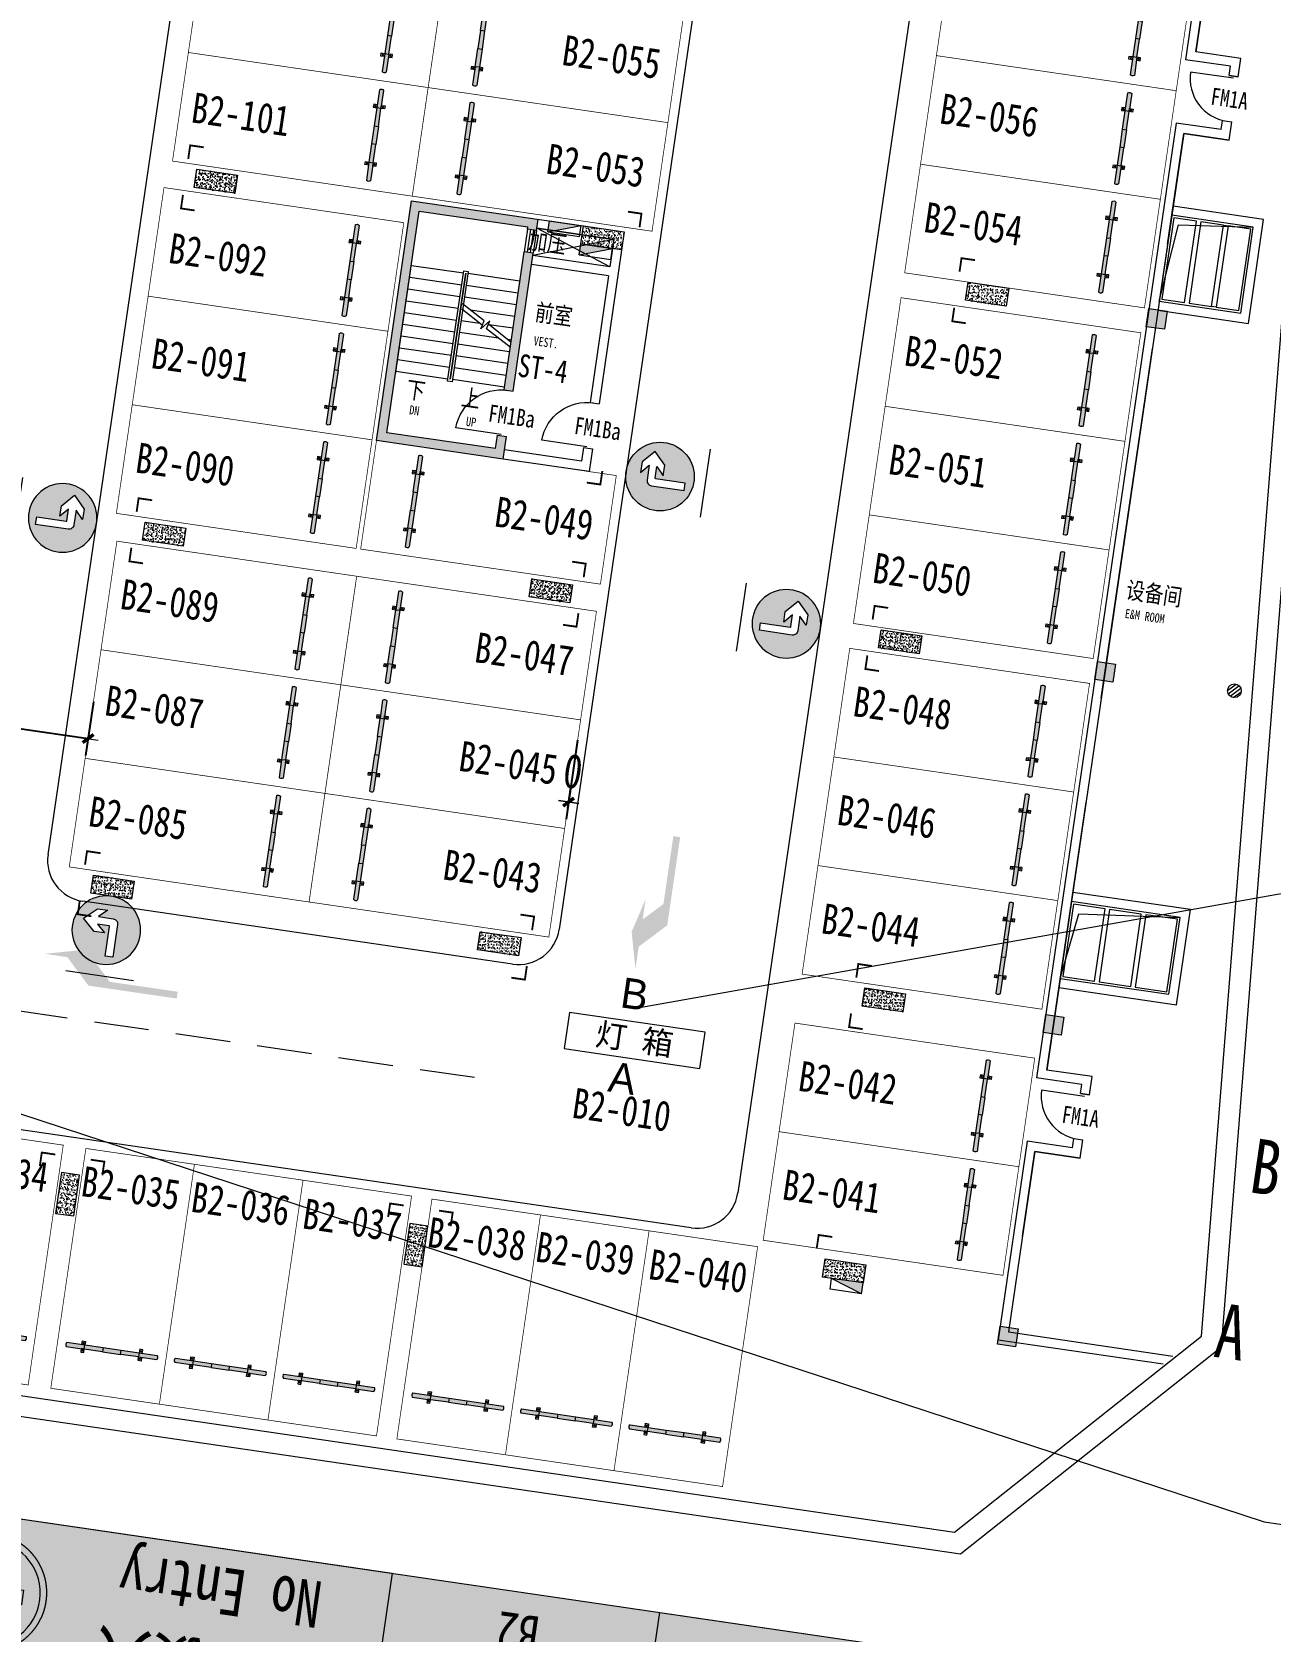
# Model space of a CAD drawing. Header units: inches. Extents: x -414268 to 632271, y -366004 to 318730.
# Drawn here: x 375062 to 402142, y 73429 to 108398 of the extents above; entities that cross this region are included whole.
import ezdxf
from ezdxf.enums import TextEntityAlignment as Align

# ---------------------------------------------------------------- set-up
doc = ezdxf.new("R2010")
doc.units = ezdxf.units.IN
doc.header["$LTSCALE"] = 1200
doc.header["$MEASUREMENT"] = 0
doc.linetypes.add('DASHED', pattern=[19.05, 12.7, -6.35])
doc.linetypes.add('DASHEDX2', pattern=[1.5, 1, -0.5])
doc.layers.get('0').update_dxf_attribs({"linetype": 'CONTINUOUS', "lineweight": 0})
doc.layers.get('DEFPOINTS').update_dxf_attribs({"linetype": 'CONTINUOUS', "lineweight": 0})
for name, color, linetype, lineweight in [('0--PAI--', 7, 'CONTINUOUS', 0), ('0--PAI--BLUE', 5, 'CONTINUOUS', 0), ('0--PAI--RED', 1, 'CONTINUOUS', 0), ('0--尺寸', 3, 'CONTINUOUS', 0), ('0--挡车架', 7, 'CONTINUOUS', 0), ('0--灯箱字(黄底黑字)', 7, 'CONTINUOUS', 0), ('0--灯箱编号', 3, 'CONTINUOUS', 0), ('0--立面标', 7, 'CONTINUOUS', 0), ('0--路缘线', 1, 'CONTINUOUS', 0), ('0--转弯箭头', 7, 'CONTINUOUS', 0), ('0－－车位', 4, 'CONTINUOUS', 0), ('0－－车位号码', 7, 'CONTINUOUS', 0), ('7', 7, 'CONTINUOUS', 0), ('COL-GRID-UG-1_8A_200701111', 7, 'CONTINUOUS', 0), ('COL-GRID-UG-1_8A_200701112', 7, 'CONTINUOUS', 0), ('COL-GRID-UG-1_8A_200701113', 7, 'CONTINUOUS', 0), ('COLUMN', 7, 'CONTINUOUS', 0), ('EN-TEXT', 7, 'CONTINUOUS', 0), ('HATCH', 7, 'CONTINUOUS', 0), ('HY消火栓', 7, 'CONTINUOUS', 0), ('LEE-DL1', 7, 'CONTINUOUS', 0), ('LEE-KT1', 7, 'CONTINUOUS', 0), ('LEE-KT2', 7, 'CONTINUOUS', 0), ('LEE-PUBTEXT', 7, 'CONTINUOUS', 0), ('LTP-UG2$0$A-AREA', 7, 'CONTINUOUS', 0), ('PUB_TEXT', 7, 'CONTINUOUS', 0), ('STAIR', 7, 'CONTINUOUS', 0), ('WALL', 7, 'CONTINUOUS', 0), ('WINDOW', 7, 'CONTINUOUS', 0), ('WINDOW_TEXT', 7, 'CONTINUOUS', 0), ('Z1', 7, 'CONTINUOUS', 0), ('Z1HATCH', 7, 'CONTINUOUS', 0)]:
    doc.layers.add(name, color=color, linetype=linetype, lineweight=lineweight)
doc.styles.add('-宋体', font='', dxfattribs={"width": 0.8})
doc.styles.add('-黑体', font='simhei.ttf', dxfattribs={"width": 0.8})
doc.styles.add('COL-GRID-UG-1_8A_200701112', font='romans.shx', dxfattribs={"width": 0.85})
doc.styles.add('SIMPLEX', font='SIMPLEX.SHX')
doc.styles.add('方正大黑', font='', dxfattribs={"width": 0.8})
doc.styles.get('-宋体').set_extended_font_data('SimSun')
doc.styles.get('方正大黑').set_extended_font_data('FZDaHei-B02S')
doc.dimstyles.new('DIMN150', dxfattribs={"dimscale": 1.5, "dimtxt": 250, "dimasz": 1, "dimexe": 250, "dimexo": 300, "dimgap": 150, "dimtad": 1, "dimdec": 0, "dimzin": 0, "dimdsep": 46, "dimtxsty": 'COL-GRID-UG-1_8A_200701112', "dimblk": '_DIMX', "dimcen": 0.09, "dimdle": 0.375, "dimclrd": 1, "dimclre": 1, "dimclrt": 7, "dimadec": 0, "dimazin": 0, "dimtfac": 1, "dimtdec": 0, "dimtix": 1, "dimtmove": 0, "dimatfit": 3, "dimldrblk": '_DIMX', "dimfxl": 250, "dimtolj": 1, "dimtzin": 0, "dimarcsym": 0})

# ---------------------------------------------------------------- blocks, each defined once
blk = doc.blocks.new('$DDT_AUDIT_GENERATED__1DE2')
at = {"layer": 'COL-GRID-UG-1_8A_200701112'}
h = blk.add_hatch(dxfattribs=at)
h.set_pattern_fill('AR-CONC', color=251, scale=0.02, angle=8.3206, style=0)
h.set_pattern_definition([(50, (-65.09035, -5.26929), (0.14345204, -0.01255043), [0.015, -0.165]), (355, (-65.09035, -5.26929), (-0.02775027, 0.15043843), [0.012, -0.132]), (100.4514, (-65.0784, -5.27034), (0.11570188, 0.1378879), [0.01274804, -0.14022842]), (46.1842, (-65.09035, -5.2293), (0.2134482, -0.0331038), [0.0225, -0.2475]), (96.6356, (-65.07256, -5.23205), (0.18693254, 0.1948236), [0.01912206, -0.2103426]), (351.1842, (-65.09035, -5.2293), (0.1869324, 0.1948237), [0.018, -0.198]), (21, (-65.07035, -5.23929), (0.1193814, -0.08052378), [0.015, -0.165]), (326, (-65.07035, -5.23929), (0.04866307, 0.14503), [0.012, -0.132]), (71.4514, (-65.0604, -5.246), (0.16804453, 0.0645061), [0.01274804, -0.14022842]), (37.5, (-65.09035, -5.26929), (0.00243197, 0.06657877), [0, -0.1304, 0, -0.134, 0, -0.1325]), (7.5, (-65.09035, -5.26929), (0.05261391, 0.07888234), [0, -0.0764, 0, -0.1274, 0, -0.0505]), (327.5, (-65.13495, -5.26929), (0.106764487, -0.004510974), [0, -0.05, 0, -0.156, 0, -0.207]), (317.5, (-65.15495, -5.26929), (0.11663723, 0.020021), [0, -0.065, 0, -0.1036, 0, -0.147])])
h.paths.add_polyline_path([(0.45, -0.2), (-0.45, -0.2), (-0.45, 0.2), (0.45, 0.2)])
at = {"layer": 'COL-GRID-UG-1_8A_200701113'}
blk.add_lwpolyline([(0.45, -0.2), (-0.45, -0.2), (-0.45, 0.2), (0.45, 0.2)], close=True, dxfattribs=at)
blk = doc.blocks.new('HY')
for p, q in [((0, 0), (0.24, 0)), ((0, 0), (0.24, -0.7)), ((0, 0), (0, -0.7)), ((0.24, 0), (0.24, -0.7)), ((0, -0.7), (0.24, -0.7))]:
    blk.add_line(p, q)
blk.add_solid([(0, 0), (0.24, 0), (0.24, -0.7)])
blk = doc.blocks.new('_DBLK')
blk.add_line((-0.45, 0), (-0.45, -0.95))
blk.add_arc((-0.45, 0), 0.95, 270, 0)
at = {"layer": 'WINDOW_TEXT', "style": 'SIMPLEX', "flags": 9}
blk.add_attdef('A', text='', height=1, dxfattribs=at).set_placement((0, 1.5), align=Align.MIDDLE)
blk = doc.blocks.new('M_A2ZXL')
blk.add_line((-0.472, 0), (-0.472, -1))
blk.add_arc((-0.5, 0), 1, 271.6231, 0)
blk = doc.blocks.new('A$C6F4820FC')
at = {"layer": '0--挡车架'}
h = blk.add_hatch(color=256, dxfattribs=at)
h.paths.add_polyline_path([(2018, 79, 0.395204), (2018, 169), (1617, 169), (1617, 79), (1684, 79)])
h.paths.add_polyline_path([(819, 169), (819, 79), (1217, 79), (1217, 169)])
h.paths.add_polyline_path([(418, 79), (418, 169), (351, 169), (18, 169, 0.395204), (18, 79)])
h = blk.add_hatch(color=256, dxfattribs=at)
h.paths.add_polyline_path([(1617, 169), (1684, 169), (1684, 249), (1617, 249)])
h.paths.add_polyline_path([(1639, 209, -1), (1663, 209, -1)], flags=16)
h.paths.add_polyline_path([(1617, 0), (1684, 0), (1684, 79), (1617, 79)])
h.paths.add_polyline_path([(1639, 40, -1), (1663, 40, -1)], flags=16)
h.paths.add_polyline_path([(351, 249), (351, 169), (418, 169), (418, 249)])
h.paths.add_polyline_path([(397, 209, 1), (372, 209, 1)], flags=16)
h.paths.add_polyline_path([(418, 79), (351, 79), (351, 0), (418, 0)])
h.paths.add_polyline_path([(372, 40, -1), (397, 40, -1)], flags=16)
h = blk.add_hatch(color=40, dxfattribs=at)
h.paths.add_polyline_path([(1217, 169), (1217, 79), (1617, 79), (1617, 169)])
h.paths.add_polyline_path([(819, 79), (819, 169), (418, 169), (418, 79)])
for p, q in [((18, 169), (418, 169)), ((18, 79), (418, 79)), ((819, 169), (1217, 169)), ((819, 79), (1217, 79)), ((1617, 169), (2018, 169)), ((1617, 79), (2018, 79))]:
    blk.add_line(p, q, dxfattribs=at)
for points in [[(418, 169), (351, 169), (351, 249), (418, 249)], [(418, 79), (351, 79), (351, 0), (418, 0)], [(1617, 169), (1684, 169), (1684, 249), (1617, 249)], [(1617, 79), (1684, 79), (1684, 0), (1617, 0)]]:
    blk.add_lwpolyline(points, close=True, dxfattribs=at)
at = {"layer": '0--挡车架', "color": 0}
for points in [[(819, 169), (819, 79), (418, 79), (418, 169)], [(1617, 169), (1617, 79), (1217, 79), (1217, 169)]]:
    blk.add_lwpolyline(points, close=True, dxfattribs=at)
at = {"layer": '0--挡车架'}
for centre in [(385, 209), (385, 40), (1651, 209), (1651, 40)]:
    blk.add_circle(centre, 12.1, dxfattribs=at)
for centre, start, end in [((66, 124), 136.8717, 223.1283), ((1970, 124), 316.8717, 43.1283)]:
    blk.add_arc(centre, 65.8, start, end, dxfattribs=at)
blk = doc.blocks.new('A$C001A7B1A')
at = {"layer": '0－－车位', "const_width": 15}
blk.add_lwpolyline([(2407, 5308), (7, 5308), (7, 7), (2407, 7)], close=True, dxfattribs=at)
at = {"layer": '0--挡车架'}
blk.add_blockref('A$C6F4820FC', (190, 883), dxfattribs=at)
blk = doc.blocks.new('_DIMX')
blk.add_line((-150, 0), (150, 0))
at = {"const_width": 50}
blk.add_lwpolyline([(-70, -70), (70, 70)], dxfattribs=at)
blk = doc.blocks.new('*D284')
at = {"layer": '0--尺寸', "color": 0, "lineweight": -2}
for p, q in [((386997, 92909), (386745, 91186)), ((386780, 91425), (386853, 91928)), ((386798, 91557), (386796, 91558)), ((386801, 91557), (386802, 91557))]:
    blk.add_line(p, q, dxfattribs=at)
at = {"layer": 'DEFPOINTS', "color": 0}
for p in [(387062, 93354), (386799, 91557), (386715, 90979)]:
    blk.add_point(p, dxfattribs=at)
at = {"layer": '0--尺寸', "color": 0, "lineweight": -2, "xscale": 1.5, "yscale": 1.5, "zscale": 1.5}
for rotation in [171.6793996836047, 351.6793996836047]:
    blk.add_blockref('_DIMX', (386799, 91557), dxfattribs=dict(at, rotation=rotation))
at = {"layer": '0--尺寸', "color": 7, "insert": (386897, 92229), "char_height": 750, "attachment_point": 5, "rotation": 351.6794, "style": '-黑体'}
blk.add_mtext('\\A1;0', dxfattribs=at)
blk = doc.blocks.new('*D291')
at = {"layer": '0--尺寸', "color": 0, "lineweight": -2}
for p, q in [((370965, 94546), (370793, 93371)), ((370849, 93742), (376288, 92947)), ((376407, 93750), (376235, 92575))]:
    blk.add_line(p, q, dxfattribs=at)
at = {"layer": 'DEFPOINTS', "color": 0}
for p in [(371030, 94991), (376472, 94195), (376290, 92946)]:
    blk.add_point(p, dxfattribs=at)
at = {"layer": '0--尺寸', "color": 0, "lineweight": -2, "xscale": 1.5, "yscale": 1.5, "zscale": 1.5}
for p, rotation in [((370847, 93742), 171.6793996836047), ((376290, 92946), 351.6793996836047)]:
    blk.add_blockref('_DIMX', p, dxfattribs=dict(at, rotation=rotation))
at = {"layer": '0--尺寸', "color": 7, "insert": (373667, 94016), "char_height": 750, "attachment_point": 5, "rotation": 351.6794, "style": '-黑体'}
blk.add_mtext('\\A1;5500', dxfattribs=at)
blk = doc.blocks.new('A$C7C86658F')
at = {"lineweight": 0, "ltscale": 5}
blk.add_lwpolyline([(-6107, 112213), (-3107, 112213), (-3107, 113013), (-6107, 113013)], close=True, dxfattribs=at)
at = {"layer": 'PUB_TEXT', "style": '-宋体'}
blk.add_text('灯 箱', height=500, dxfattribs=at).set_placement((-5467, 112392))
blk = doc.blocks.new('A$C05C00BD5')
blk.add_blockref('A$C7C86658F', (15918, -1756))
at = {"color": 1, "style": '方正大黑'}
for s, p in [('B', (10869, 111531)), ('A', (10869, 109671))]:
    blk.add_text(s, height=662, dxfattribs=at).set_placement(p)
blk = doc.blocks.new('A$C27BC456A')
blk.add_hatch(color=250).paths.add_polyline_path([(14885, 112856), (14885, 114956), (8330, 114956), (8330, 112856)])
at = {"color": 250}
blk.add_lwpolyline([(8330, 114956), (14885, 114956), (14885, 112856), (8330, 112856), (8330, 114956)], dxfattribs=at)
blk = doc.blocks.new('A$C36DA1677')
at = {"layer": '0--PAI--RED'}
h = blk.add_hatch(color=256, dxfattribs=at)
edge = h.paths.add_edge_path()
edge.add_arc((120, 120), 120, 0, 360)
h.paths.add_polyline_path([(200, 103), (200, 137), (40, 137), (40, 103)], flags=16)
at = {"layer": '0--PAI--'}
blk.add_lwpolyline([(200, 103), (200, 137), (40, 137), (40, 103)], close=True, dxfattribs=at)
blk.add_circle((120, 120), 120, dxfattribs=at)
blk = doc.blocks.new('A$C443C2777')
at = {"layer": '0--PAI--', "xscale": 9, "yscale": 9, "zscale": 9}
blk.add_blockref('A$C36DA1677', (0, 0), dxfattribs=at)
blk = doc.blocks.new('A$C01A83D55')
at = {"linetype": 'DASHED', "lineweight": 15, "ltscale": 20, "true_color": 0xeff0f0}
h = blk.add_hatch(color=7, dxfattribs=at)
h.paths.add_polyline_path([(0, 1675, 1), (3350, 1675, 1)])
h.paths.add_polyline_path([(3168, 1685, -1), (182, 1685, -1)], flags=16)
h.paths.add_polyline_path([(2671, 1896), (2671, 1473), (680, 1473), (680, 1896)], flags=0)
at = {"true_color": 0xeff0f0}
blk.add_hatch(color=7, dxfattribs=at).paths.add_polyline_path([(2671, 1473), (2671, 1896), (680, 1896), (680, 1473)])
at = {"linetype": 'DASHED', "lineweight": 15, "ltscale": 20}
blk.add_circle((1675, 1675), 1675, dxfattribs=at)
at = {"xscale": 1.382400000002235, "yscale": 1.382400000002235, "zscale": 1.382400000002235}
blk.add_blockref('A$C443C2777', (182, 192), dxfattribs=at)
blk = doc.blocks.new('A$C50091FAB')
at = {"layer": '0--PAI--BLUE'}
h = blk.add_hatch(color=256, dxfattribs=at)
edge = h.paths.add_edge_path()
edge.add_arc((300, 400), 300, 0, 360)
edge = h.paths.add_edge_path(flags=16)
edge.add_line((312, 574), (384, 507))
edge.add_line((384, 507), (254, 507))
edge.add_arc((254, 463), 44, 90, 180)
edge.add_line((210, 463), (210, 174))
edge.add_line((210, 174), (276, 174))
edge.add_line((276, 174), (276, 436))
edge.add_arc((281, 436), 5, 90, 180, ccw=False)
edge.add_line((281, 441), (384, 441))
edge.add_line((384, 441), (312, 374))
edge.add_line((312, 374), (404, 374))
edge.add_line((404, 374), (512, 474))
edge.add_line((512, 474), (404, 574))
edge.add_line((404, 574), (312, 574))
at = {"layer": '0--PAI--'}
blk.add_lwpolyline([(312, 574), (384, 507), (254, 507, 0.414214), (210, 463), (210, 174), (276, 174), (276, 436, -0.414214), (281, 441), (384, 441), (312, 374), (404, 374), (512, 474), (404, 574)], format="xyb", close=True, dxfattribs=at)
blk.add_circle((300, 400), 300, dxfattribs=at)
at = {"layer": '7'}
blk.add_line((600, 0), (0, 0), dxfattribs=at)

msp = doc.modelspace()

# ---------------------------------------------------------------- hatches: boundary and pattern name
msp.add_hatch(color=250).paths.add_polyline_path([(382941.5, 74690.8), (371662.6, 76340.4), (371149, 72828.7), (382427.9, 71179.1)])
at = {"lineweight": 0, "ltscale": 5}
msp.add_hatch(color=152, dxfattribs=at).paths.add_polyline_path([(388280.6, 70323.2), (382427.9, 71179.1), (382941.5, 74690.8), (388794.2, 73834.8)])
at = {"layer": '0--转弯箭头'}
for points in [[(388179.7, 88722.4), (388261.8, 87901.9), (388334.1, 88396.7), (388957.9, 88861.3), (389044.8, 89455), (389240.1, 90790.7), (389091.7, 90812.5), (388874.6, 89328.2), (388421, 88990.3), (388486.1, 89435.6)], [(376159.7, 88321.4), (375339.2, 88239.3), (375834, 88166.9), (376298.6, 87543.1), (376892.3, 87456.3), (378228.1, 87260.9), (378249.8, 87409.4), (376765.6, 87626.4), (376427.6, 88080.1), (376872.9, 88015)]]:
    msp.add_hatch(color=256, dxfattribs=at).paths.add_polyline_path(points)
at = {"layer": 'HATCH'}
h = msp.add_hatch(color=256, dxfattribs=at)
h.paths.add_polyline_path([(385909.8, 104134.2), (385902.6, 104084.7), (386100.5, 104055.8), (386136.7, 104303.1), (383366.1, 104708.3), (382599.2, 99464.1), (385369.7, 99058.9), (385442.1, 99553.7), (385244.2, 99582.6), (385200.7, 99285.8), (382826, 99633.1), (383535.1, 104481.5)])
h.paths.add_polyline_path([(386028.1, 103561), (385830.2, 103590), (385388.9, 100572.1), (385586.8, 100543.1)], flags=17)
at = {"layer": 'LEE-DL1'}
h = msp.add_hatch(dxfattribs=at)
h.set_pattern_fill('ANSI31', color=256, scale=533.333333, style=0)
h.set_pattern_definition([(36.6794, (434420.475, 66030.13), (-39.82246, 53.46603), [])])
edge = h.paths.add_edge_path()
edge.add_arc((401362.5, 93991.2), 150, 0, 360)
at = {"layer": 'Z1HATCH'}
for points in [[(399494.6, 102349.5), (399890.4, 102291.6), (399832.5, 101895.9), (399436.7, 101953.7)], [(398365.8, 94631.6), (398761.6, 94573.8), (398703.7, 94178), (398307.9, 94235.8)], [(397237.1, 86913.7), (397632.9, 86855.9), (397575, 86460.1), (397179.2, 86518)], [(396240.1, 80097.3), (396635.9, 80039.4), (396578, 79643.6), (396182.3, 79701.5)]]:
    msp.add_hatch(color=256, dxfattribs=at).paths.add_polyline_path(points)

# ---------------------------------------------------------------- linework, layer by layer
at = {"color": 6}
for points in [[(388350.2, 87062.1), (404070.2, 89856.7), (432163.4, 85748)], [(369250.9, 86563.2), (402016.7, 75815.8), (430109.9, 71707.1)]]:
    msp.add_lwpolyline(points, dxfattribs=at)
at = {"color": 250}
for points in [[(399242.1, 68720), (371149, 72828.7), (371662.6, 76340.4), (399755.7, 72231.7), (399242.1, 68720)], [(382427.9, 71179.1), (371149, 72828.7), (371662.6, 76340.4), (382941.5, 74690.8), (382427.9, 71179.1)], [(382427.9, 71179.1), (371149, 72828.7), (371662.6, 76340.4), (382941.5, 74690.8), (382427.9, 71179.1)]]:
    msp.add_lwpolyline(points, dxfattribs=at)
at = {"layer": '0--立面标', "const_width": 40}
for points in [[(378820.5, 105875.5), (378523.7, 105919), (378480.3, 105622.1)], [(378618.7, 104496), (378321.9, 104539.4), (378365.3, 104836.2)], [(388097.9, 104468.2), (388394.7, 104424.8), (388351.3, 104127.9)], [(395691, 103408.2), (395394.2, 103451.6), (395350.8, 103154.8)], [(395489.3, 102028.7), (395192.4, 102072.1), (395235.8, 102368.9)], [(387198, 98544.5), (387494.8, 98501.1), (387538.3, 98797.9)], [(377691.8, 98157.7), (377394.9, 98201.1), (377351.5, 97904.2)], [(377490, 96778.1), (377193.2, 96821.5), (377236.6, 97118.4)], [(386877.4, 96814.2), (387174.3, 96770.8), (387130.9, 96474)], [(393790.5, 95803.2), (393493.7, 95846.6), (393450.2, 95549.8)], [(386675.7, 95434.7), (386972.5, 95391.3), (387015.9, 95688.1)], [(393588.7, 94423.6), (393291.9, 94467), (393335.3, 94763.9)], [(376563, 90439.8), (376266.2, 90483.2), (376222.7, 90186.3)], [(376361.2, 89060.2), (376064.4, 89103.6), (376107.8, 89400.5)], [(385748.7, 89096.3), (386045.5, 89052.9), (386002.1, 88756.1)], [(385546.9, 87716.8), (385843.8, 87673.4), (385887.2, 87970.2)], [(393433.5, 87972.4), (393136.7, 88015.8), (393093.3, 87719)], [(393231.8, 86592.9), (392934.9, 86636.3), (392978.3, 86933.1)], [(375574, 83849.7), (375277.2, 83893.1), (375233.8, 83596.3)], [(376349, 83736.4), (376645.8, 83693), (376602.4, 83396.1)], [(383193, 82735.5), (382896.1, 82778.9), (382852.7, 82482)], [(383968, 82622.1), (384264.8, 82578.7), (384221.4, 82281.9)], [(392566.9, 82046.5), (392270, 82089.9), (392226.6, 81793)]]:
    msp.add_lwpolyline(points, dxfattribs=at)
at = {"layer": '0--路缘线'}
for p, q in [((400187.9, 149242.8), (390501, 83008.4)), ((375413.1, 90408.7), (383618.3, 146511.9)), ((394799.3, 144876.6), (386594.2, 88773.5)), ((385573.4, 88013.2), (376173.4, 89388))]:
    msp.add_line(p, q, dxfattribs=at)
at = {"layer": '0--路缘线', "linetype": 'DASHEDX2'}
msp.add_line((374645.9, 87014.5), (385160.5, 85476.7), dxfattribs=at)
at = {"layer": '0--路缘线'}
msp.add_lwpolyline([(389480.2, 82248.1), (369483.7, 85172.6, -0.1082391), (368282.6, 85625.9), (366977.7, 86474.3, 0.1082391), (365776.5, 86927.6), (353708.2, 88692.6, 0.4142136), (352800.9, 88016.8), (352543.1, 86254.3)], format="xyb", dxfattribs=at)
for centre, start, end in [((376303.6, 90278.5), 171.6794, 261.6794), ((385703.6, 88903.7), 261.6794, 351.6794), ((389610.5, 83138.6), 261.6794, 351.6794)]:
    msp.add_arc(centre, 900, start, end, dxfattribs=at)
at = {"layer": 'COLUMN'}
for points in [[(401078, 79646.6), (407080.4, 155410.3), (331663.3, 166440.2, -0.0568122), (312564.1, 168002.5, 0.0239362), (311679.2, 95649.1, 0.3621818), (320225.8, 86110.6), (395371.9, 75120.6)], [(400644.9, 79877.4), (406598.6, 155026), (331637.7, 165989.1, -0.0551749), (312982.7, 167462.7, 0.0237661), (312128.9, 95665.2, 0.3621818), (320290.9, 86555.9), (395244.6, 75594)]]:
    msp.add_lwpolyline(points, format="xyb", close=True, dxfattribs=at)
at = {"layer": 'LEE-DL1'}
msp.add_circle((401362.5, 93991.2), 150, dxfattribs=at)
at = {"layer": 'LEE-KT1'}
for p, q in [((397554.3, 87700.6), (397958.1, 89112.8)), ((397958.1, 89112.8), (400175, 89035.4))]:
    msp.add_line(p, q, dxfattribs=at)
msp.add_lwpolyline([(397525.3, 87502.7), (400098, 87126.4), (400401.8, 89204.3), (397829.2, 89580.6)], dxfattribs=at)
for points in [[(397554.3, 87700.6), (399929, 87353.3), (400175, 89035.4), (397800.3, 89382.7)], [(397611, 87742.8), (398303.6, 87641.5), (398535.1, 89224.7), (397842.5, 89326)], [(398402.6, 87627), (399095.2, 87525.7), (399326.7, 89108.9), (398634.1, 89210.2)], [(399194.1, 87511.3), (399886.8, 87410), (400118.3, 88993.1), (399425.7, 89094.4)]]:
    msp.add_lwpolyline(points, close=True, dxfattribs=at)
at = {"layer": 'LEE-KT2'}
for p, q in [((399720.3, 102510.9), (400138.4, 104183.1)), ((400138.4, 104183.1), (401776.3, 104130.4))]:
    msp.add_line(p, q, dxfattribs=at)
msp.add_lwpolyline([(399691.4, 102313), (401670.3, 102023.6), (402003.1, 104299.4), (400024.2, 104588.8)], dxfattribs=at)
for points in [[(399720.3, 102510.9), (401501.4, 102250.4), (401776.3, 104130.4), (399995.3, 104390.9)], [(399777, 102553.2), (400271.7, 102480.8), (400532.2, 104261.9), (400037.5, 104334.2)], [(400370.7, 102466.3), (400865.4, 102394), (401125.9, 104175), (400631.2, 104247.4)], [(400964.4, 102379.5), (400865.4, 102394), (401125.9, 104175), (401224.9, 104160.6)], [(400964.4, 102379.5), (401459.1, 102307.2), (401719.6, 104088.2), (401224.9, 104160.6)]]:
    msp.add_lwpolyline(points, close=True, dxfattribs=at)
at = {"layer": 'LTP-UG2$0$A-AREA'}
for p, q in [((400517.4, 107960.9), (401183, 112512.2)), ((401506.8, 107816.2), (400517.4, 107960.9)), ((399902.3, 103755.3), (400256.9, 106179.9)), ((400256.9, 106179.9), (401246.4, 106035.2)), ((398450.6, 93829.1), (399569.5, 101479.5)), ((397261.3, 85697.5), (398117.7, 91553.3)), ((398250.8, 85552.8), (397261.3, 85697.5)), ((396730.3, 82066.8), (397000.8, 83916.5)), ((397000.8, 83916.5), (397990.3, 83771.8))]:
    msp.add_line(p, q, dxfattribs=at)
at = {"layer": 'STAIR'}
for p, q in [((387789.8, 103859.2), (386020.9, 103511.6)), ((387703, 103265.6), (386107.7, 104105.3)), ((383012, 100904.6), (383350.6, 103219.9)), ((383361.4, 103294.1), (384499.3, 103127.7)), ((384153.5, 100762.9), (384506.6, 103177.2)), ((384605.5, 103162.7), (384252.4, 100748.4)), ((384506.6, 103177.2), (384605.5, 103162.7)), ((383323.8, 103036.9), (384461.7, 102870.5)), ((384210.2, 100805.1), (384548.8, 103120.5)), ((384548.8, 103120.5), (384210.2, 100805.1)), ((384548.8, 103120.5), (384548.8, 103120.5)), ((385698.6, 102689.6), (384560.7, 102856)), ((385736.2, 102946.8), (384598.3, 103113.2)), ((383248.6, 102522.3), (384386.5, 102355.9)), ((383286.2, 102779.6), (384424.1, 102613.2)), ((385660.9, 102432.3), (384523, 102598.7)), ((383210.9, 102265.1), (384348.8, 102098.7)), ((384910, 101984.9), (384466.3, 102335.6)), ((384950.2, 102080.6), (384483, 102449.9)), ((385623.3, 102175), (384650.7, 102317.3)), ((383173.3, 102007.8), (384311.2, 101841.4)), ((385268.8, 101701.4), (384410.2, 101826.9)), ((384860.8, 102023.8), (384447.8, 102084.2)), ((385078.3, 102081.4), (384877.8, 101908.4)), ((384877.8, 101908.4), (384950.2, 102080.6)), ((385005.9, 101909.1), (385078.3, 102081.4)), ((385518.4, 101504.1), (385005.9, 101909.1)), ((385535.1, 101618.3), (385046.1, 102004.8)), ((385585.7, 101917.8), (385058.7, 101994.8)), ((383098.1, 101493.3), (384236, 101326.9)), ((383135.7, 101750.6), (384273.6, 101584.1)), ((385510.4, 101403.2), (384372.5, 101569.7)), ((385548.1, 101660.5), (385466.7, 101672.4)), ((383060.4, 101236), (384198.3, 101069.6)), ((385472.8, 101146), (384334.9, 101312.4)), ((383022.8, 100978.8), (384160.7, 100812.3)), ((384252.4, 100748.4), (384153.5, 100762.9)), ((384210.2, 100805.1), (384210.2, 100805.1)), ((385397.6, 100631.5), (384259.7, 100797.9)), ((385435.2, 100888.7), (384297.3, 101055.1))]:
    msp.add_line(p, q, dxfattribs=at)
at = {"layer": 'WALL'}
for p, q in [((401404.8, 115410.6), (400290.5, 107792)), ((401559.2, 115084.8), (400517.4, 107960.9)), ((401280, 107647.3), (400290.5, 107792)), ((401506.8, 107816.2), (400517.4, 107960.9)), ((401449, 107420.4), (401506.8, 107816.2)), ((401251.1, 107449.4), (401280, 107647.3)), ((401449, 107420.4), (401251.1, 107449.4)), ((401251.1, 107449.4), (401449, 107420.4)), ((400087.9, 106406.7), (397034.5, 85528.6)), ((401077.4, 106262), (400087.9, 106406.7)), ((401077.4, 106262), (401106.4, 106459.9)), ((401077.4, 106262), (401106.4, 106459.9)), ((401106.4, 106459.9), (401304.2, 106431)), ((401246.4, 106035.2), (401304.2, 106431)), ((400256.9, 106179.9), (397261.3, 85697.5)), ((401246.4, 106035.2), (400256.9, 106179.9)), ((382599.2, 99464.1), (383366.1, 104708.3)), ((383366.1, 104708.3), (388016.7, 104028.2)), ((382826, 99633.1), (383535.1, 104481.5)), ((383535.1, 104481.5), (385909.8, 104134.2)), ((386100.5, 104055.8), (386136.7, 104303.1)), ((385902.6, 104084.7), (385909.8, 104134.2)), ((386100.5, 104055.8), (385902.6, 104084.7)), ((386107.7, 104105.3), (387789.8, 103859.2)), ((388016.7, 104028.2), (387466.8, 100268.2)), ((387789.8, 103859.2), (387703, 103265.6)), ((385388.9, 100572.1), (385830.2, 103590)), ((385586.8, 100543.1), (386028.1, 103561)), ((386028.1, 103561), (385830.2, 103590)), ((386020.9, 103511.6), (386028.1, 103561)), ((387703, 103265.6), (386020.9, 103511.6)), ((387674.1, 103067.7), (385992, 103313.7)), ((387674.1, 103067.7), (387268.9, 100297.1)), ((385388.9, 100572.1), (385586.8, 100543.1)), ((387268.9, 100297.1), (387466.8, 100268.2)), ((385369.7, 99058.9), (382599.2, 99464.1)), ((385200.7, 99285.8), (382826, 99633.1)), ((385200.7, 99285.8), (385244.2, 99582.6)), ((385244.2, 99582.6), (385442.1, 99553.7)), ((385369.7, 99058.9), (385442.1, 99553.7)), ((387249.7, 98784), (385369.7, 99058.9)), ((387080.7, 99010.8), (385398.6, 99256.8)), ((387124.2, 99307.7), (387080.7, 99010.8)), ((387124.2, 99307.7), (387322.1, 99278.7)), ((387322.1, 99278.7), (387249.7, 98784)), ((398250.8, 85552.8), (397261.3, 85697.5)), ((398024, 85383.9), (397034.5, 85528.6)), ((397995, 85186), (398024, 85383.9)), ((398192.9, 85157), (398250.8, 85552.8)), ((398192.9, 85157), (397995, 85186)), ((397995, 85186), (398192.9, 85157)), ((396831.9, 84143.3), (396196.7, 79800.1)), ((397821.4, 83998.6), (396831.9, 84143.3)), ((397821.4, 83998.6), (397850.3, 84196.5)), ((397821.4, 83998.6), (397850.3, 84196.5)), ((397850.3, 84196.5), (398048.2, 84167.6)), ((397990.3, 83771.8), (398048.2, 84167.6)), ((397000.8, 83916.5), (396423.5, 79969.1)), ((397990.3, 83771.8), (397000.8, 83916.5)), ((396196.7, 79800.1), (399802.2, 79272.8)), ((396423.5, 79969.1), (400017.4, 79443.5))]:
    msp.add_line(p, q, dxfattribs=at)
msp.add_lwpolyline([(387789.8, 103859.2), (386107.7, 104105.3)], dxfattribs=at)
at = {"layer": 'WINDOW'}
for p, q in [((385902.6, 104084.7), (385830.2, 103590)), ((385966.9, 104075.3), (385894.6, 103580.6)), ((386031.2, 104065.9), (385958.9, 103571.2)), ((386100.5, 104055.8), (386028.1, 103561))]:
    msp.add_line(p, q, dxfattribs=at)
at = {"layer": 'Z1'}
for points in [[(399494.6, 102349.5), (399890.4, 102291.6), (399832.5, 101895.9), (399436.7, 101953.7)], [(398365.8, 94631.6), (398761.6, 94573.8), (398703.7, 94178), (398307.9, 94235.8)], [(397237.1, 86913.7), (397632.9, 86855.9), (397575, 86460.1), (397179.2, 86518)], [(396240.1, 80097.3), (396635.9, 80039.4), (396578, 79643.6), (396182.3, 79701.5)]]:
    msp.add_lwpolyline(points, close=True, dxfattribs=at)

# ---------------------------------------------------------------- block references
at = {"xscale": -1}
for p, rotation in [((384083.7, 109563.1), 81.67939968737566), ((400446.1, 109494.6), 81.6793996637784), ((383736.4, 107188.4), 81.67939968737566), ((400098.7, 107119.8), 81.6793996637784), ((399751.4, 104745.1), 81.6793996637784), ((383203.3, 104234.4), 81.67939968737566), ((382856, 101859.7), 81.67939968737566), ((399324.5, 101826.1), 81.6793996637784), ((382508.7, 99484.9), 81.67939968737566), ((398977.2, 99451.4), 81.6793996637784), ((398629.9, 97076.7), 81.6793996637784), ((382173.5, 96502), 81.67939968737566), ((381826.2, 94127.3), 81.67939968737566), ((398203, 94157.7), 81.6793996637784), ((381478.9, 91752.6), 81.67939968737566), ((397855.7, 91783), 81.6793996637784), ((397508.4, 89408.2), 81.6793996637784), ((397004.5, 85963.1), 81.6793996637784), ((396657.2, 83588.4), 81.6793996637784)]:
    msp.add_blockref('A$C001A7B1A', p, dxfattribs=dict(at, rotation=rotation))
for name, p, rotation in [('A$C001A7B1A', (384068.9, 109565.3), 261.6793996873758), ('A$C001A7B1A', (383721.6, 107190.5), 261.6793996873758), ('A$C001A7B1A', (382592.8, 99472.6), 261.6793996873758), ('A$C001A7B1A', (382158.7, 96504.2), 261.6793996873758), ('A$C001A7B1A', (381811.4, 94129.5), 261.6793996873758), ('A$C001A7B1A', (381464.1, 91754.7), 261.6793996873758), ('A$C05C00BD5', (361011.3, -21710), 351.679399684146), ('A$C001A7B1A', (372596.9, 79151.2), 351.6793996836047), ('A$C001A7B1A', (375466.3, 78731.6), 351.6793996836047), ('A$C001A7B1A', (377841.1, 78384.3), 351.6793996836047), ('A$C001A7B1A', (380215.8, 78036.9), 351.6793996836047), ('A$C001A7B1A', (383035.8, 77624.5), 351.6793996836047), ('A$C001A7B1A', (385410.6, 77277.2), 351.6793996836047), ('A$C001A7B1A', (387785.3, 76929.9), 351.6793996836047)]:
    msp.add_blockref(name, p, dxfattribs=dict(rotation=rotation))
at = {"linetype": 'DASHED', "lineweight": 15, "ltscale": 20, "xscale": -0.7722624006674729, "yscale": 0.7722624001471557, "zscale": 0.7722623999929205, "rotation": 172.7000547105083}
msp.add_blockref('A$C01A83D55', (372974.4, 75714.5), dxfattribs=at)
at = {"xscale": 1.689999999944121, "yscale": 1.690000000002328, "zscale": 1.68999999998348, "rotation": 171.6793996826179}
msp.add_blockref('A$C27BC456A', (441285, 258912.8), dxfattribs=at)
at = {"layer": '7', "yscale": 2.5, "zscale": 2.5}
for p, xscale, rotation in [((389681.2, 97788.2), 2.499999999999105, 81.67939762682094), ((374634.9, 97173.9), -2.499999999999108, 261.6793996839988), ((390466.5, 94858.5), -2.499999999999108, 261.6793996839988), ((377284.9, 87658.9), -2.499999999999108, 351.6793996839957)]:
    msp.add_blockref('A$C50091FAB', p, dxfattribs=dict(at, xscale=xscale, rotation=rotation))
at = {"layer": 'COL-GRID-UG-1_8A_200701111', "yscale": 1000.000000000015, "zscale": 1000}
for p, xscale, rotation in [((379082.5, 105132.7), 1000.00000000001, 351.6793996836047), ((387542.5, 103895.4), 1000.00000000001, 351.6793996836047), ((395953, 102665.4), 1000.00000000001, 351.6793996836047), ((377953.7, 97414.8), 1000.00000000001, 351.6793996836047), ((386413.7, 96177.5), 1000.00000000001, 351.6793996836047), ((394052.5, 95060.3), 1000.00000000001, 351.6793996836047), ((376825, 89696.9), 1000.00000000001, 351.6793996836047), ((385285, 88459.6), 1000.00000000001, 351.6793996836047), ((393695.5, 87229.6), 1000.00000000001, 351.6793996836047), ((375842.5, 82979.4), -1000.000000000014, 81.67939968399183), ((383461.5, 81865.1), -1000.000000000014, 81.67939968399183), ((392828.8, 81303.6), 1000.00000000001, 351.6793996836047)]:
    msp.add_blockref('$DDT_AUDIT_GENERATED__1DE2', p, dxfattribs=dict(at, xscale=xscale, rotation=rotation))
at = {"layer": 'HY消火栓', "yscale": 1000.000000000015, "zscale": 1000}
for p, xscale, rotation in [((386349.3, 104029.5), 1000.000000000011, 81.67939968403898), ((387033.5, 103525.2), 1000.000000000011, 81.67939968403898), ((393210.4, 80803.1), -999.999999999995, 261.6793996839647)]:
    msp.add_blockref('HY', p, dxfattribs=dict(at, xscale=xscale, rotation=rotation))
at = {"layer": 'WINDOW', "zscale": 1000}
for name, p, xscale, yscale, rotation in [('_DBLK', (401277.7, 106940.2), 1000.000000000014, 1000.000000000015, 261.6793996839919), ('M_A2ZXL', (385393.4, 100066.1), 1000.000000000014, -1000.000000000015, 81.6793996839918), ('M_A2ZXL', (387270.7, 99791.5), -1000.000000000014, 1000.000000000015, 261.6793996839918), ('_DBLK', (398021.6, 84676.8), 1000.000000000014, 1000.000000000015, 261.6793996839919)]:
    msp.add_blockref(name, p, dxfattribs=dict(at, xscale=xscale, yscale=yscale, rotation=rotation))

# ---------------------------------------------------------------- texts
at = {"color": 1, "style": '-黑体', "width": 0.8}
for s, p in [('B', (401655.4, 83030.2)), ('A', (400883.5, 79431.4))]:
    msp.add_text(s, height=1190.7, rotation=351.6794, dxfattribs=at).set_placement(p)
at = {"layer": '0--灯箱字(黄底黑字)', "color": 7, "true_color": 0xffffff, "style": '-宋体', "width": 0.8}
for s, height, p in [('No Entry', 1022.45, (381452.3, 74499.5)), ('B2', 845, (386206.3, 73732.5)), ('禁止驶入', 1115.4, (381336.2, 72770.5))]:
    msp.add_text(s, height=height, rotation=171.6794, dxfattribs=at).set_placement(p)
at = {"layer": '0--灯箱编号', "color": 3, "style": '-黑体', "width": 0.8}
msp.add_text('B2-010', height=660, rotation=351.6794, dxfattribs=at).set_placement((386849.3, 84659))
at = {"layer": '0－－车位号码', "style": '-黑体', "width": 0.8}
for s, p in [('B2-055', (386626.3, 107682)), ('B2-101', (378519.8, 106426.2)), ('B2-056', (394888.9, 106404.6)), ('B2-053', (386279, 105307.3)), ('B2-054', (394541.6, 104029.8)), ('B2-092', (378021.8, 103353.4)), ('B2-091', (377641.4, 101053.2)), ('B2-052', (394114.7, 101110.9)), ('B2-090', (377298.9, 98769.7)), ('B2-051', (393767.4, 98736.2)), ('B2-049', (385150.3, 97589.4)), ('B2-050', (393420.1, 96361.4)), ('B2-089', (376963.7, 95786.8)), ('B2-047', (384716.1, 94621)), ('B2-087', (376623.7, 93461.5)), ('B2-048', (392993.2, 93442.5)), ('B2-045', (384368.8, 92246.2)), ('B2-085', (376269.1, 91037.3)), ('B2-046', (392645.9, 91067.7)), ('B2-043', (384021.5, 89871.5)), ('B2-044', (392298.6, 88693)), ('B2-042', (391794.7, 85247.8)), ('B2-034', (373231.4, 83334.8)), ('B2-035', (376109.2, 82946.9)), ('B2-036', (378514.3, 82602.4)), ('B2-041', (391447.4, 82873.1)), ('B2-037', (380952.1, 82238.6)), ('B2-038', (383683.2, 81832.8)), ('B2-039', (386049.3, 81513.7)), ('B2-040', (388521.6, 81131.6))]:
    msp.add_text(s, height=660, rotation=351.6794, dxfattribs=at).set_placement(p)
at = {"layer": 'EN-TEXT', "char_height": 200, "width": 5312.725, "attachment_point": 1, "rotation": 351.6794, "style": '-黑体'}
for s, insert in [('VEST.', (386052, 101748.1)), ('DN', (383333.6, 100237.5)), ('UP', (384574.6, 99985.6)), ('E&M ROOM', (398987.9, 95784.5))]:
    msp.add_mtext(s, dxfattribs=dict(at, insert=insert))
at = {"layer": 'LEE-PUBTEXT', "style": '-黑体', "width": 0.8}
for s, p in [('下', (383227.8, 100407)), ('上', (384436.8, 100234.5))]:
    msp.add_text(s, height=375, rotation=351.6794, dxfattribs=at).set_placement(p)
at = {"layer": 'PUB_TEXT', "style": '-黑体', "width": 0.8}
for s, height, p in [('加压', 375, (385907.5, 103664.1)), ('前室', 375, (386046.2, 102096.2)), ('ST-4', 500, (385664.8, 100869.4)), ('设备间', 375, (398974.6, 96020.1))]:
    msp.add_text(s, height=height, rotation=351.6794, dxfattribs=at).set_placement(p)
at = {"layer": 'WINDOW_TEXT', "style": '-黑体', "width": 0.8}
for s, p in [('FM1A', (400826.5, 106813.6)), ('FM1Ba', (385025.9, 99884.2)), ('FM1Ba', (386907.4, 99613.5)), ('FM1A', (397570.4, 84550.2))]:
    msp.add_text(s, height=375, rotation=351.6794, dxfattribs=at).set_placement(p)

# ---------------------------------------------------------------- dimensions: what is measured, and where the dimension line sits
at = {"layer": '0--尺寸'}
for base, p1, p2, picture, middle in [((376289.6, 92946.4), (371030.1, 94991.2), (376472.2, 94195.3), '*D291', (373666.8, 94016.4)), ((386799.1, 91557.1), (386714.6, 90979.3), (387061.9, 93354), '*D284', (386897.4, 92229.2))]:
    dim = msp.add_linear_dim(base=base, p1=p1, p2=p2, angle=351.6794, dimstyle='DIMN150', override={"dimtxt": 500, "dimgap": 200, "dimtxsty": '-黑体', "dimclrd": 0, "dimclre": 0, "dimfxl": 0.36, "dimarcsym": 1}, dxfattribs=at)
    dim.commit()
    dim.dimension.update_dxf_attribs({"geometry": picture, "text_midpoint": middle})

doc.saveas('drawing.dxf')
